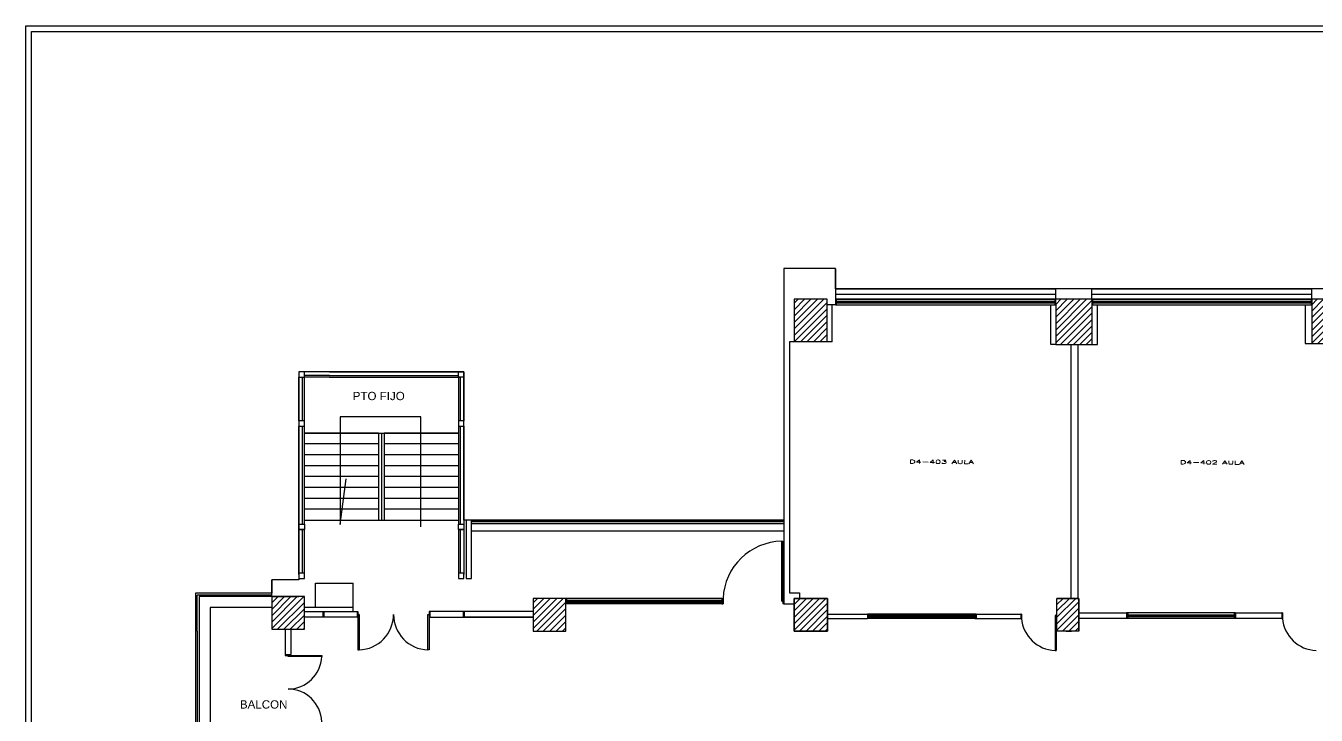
# Model space of a CAD drawing. Header units: metres. Extents: x 6495 to 6855, y 1254 to 1306.
# Drawn here: x 6780.39 to 6815.98, y 1287.44 to 1306.45 of the extents above; entities that cross this region are included whole.
import ezdxf

# ---------------------------------------------------------------- set-up
doc = ezdxf.new("R2010")
doc.units = ezdxf.units.M
doc.layers.add('0-Grises', color=252, linetype='Continuous')
doc.layers.add('0.Texto_Oficinas', color=7, linetype='Continuous', lineweight=20)
doc.styles.add('ROMANS', font='romans.shx')
doc.styles.get("Standard").update_dxf_attribs({"font": 'arial.ttf'})
pattern_1 = [(45, (6391.22466, 1040.28903), (-0.088388348, 0.088388348), [])]

msp = doc.modelspace()

# ---------------------------------------------------------------- hatches: boundary and pattern name
at = {"layer": '0-Grises'}
h = msp.add_hatch(dxfattribs=at)
h.set_pattern_fill('ANSI31', color=8, style=0)
h.set_pattern_definition(pattern_1)
h.paths.add_polyline_path([(6802.494, 1298.907), (6801.584, 1298.907), (6801.584, 1297.737), (6802.494, 1297.737)])
h = msp.add_hatch(dxfattribs=at)
h.set_pattern_fill('ANSI31', color=8, style=0)
h.set_pattern_definition(pattern_1)
h.paths.add_polyline_path([(6809.794, 1298.907), (6808.799, 1298.907), (6808.799, 1298.757), (6808.799, 1297.663), (6809.794, 1297.663)])
h = msp.add_hatch(dxfattribs=at)
h.set_pattern_fill('ANSI31', color=8, style=0)
h.set_pattern_definition(pattern_1)
h.paths.add_polyline_path([(6816.804, 1298.907), (6815.864, 1298.907), (6815.864, 1297.687), (6816.804, 1297.687)])
h = msp.add_hatch(dxfattribs=at)
h.set_pattern_fill('ANSI31', color=8, style=0)
h.set_pattern_definition([(45, (6391.22466, 1044.48903), (-0.088388348, 0.088388348), [])])
h.paths.add_polyline_path([(6788.074, 1290.707), (6787.174, 1290.707), (6787.174, 1289.807), (6788.074, 1289.807)])
h = msp.add_hatch(dxfattribs=at)
h.set_pattern_fill('ANSI31', color=8, style=0)
h.set_pattern_definition(pattern_1)
h.paths.add_polyline_path([(6794.384, 1289.757), (6795.284, 1289.757), (6795.284, 1290.307), (6795.284, 1290.657), (6794.384, 1290.657)])
h = msp.add_hatch(dxfattribs=at)
h.set_pattern_fill('ANSI31', color=8, style=0)
h.set_pattern_definition(pattern_1)
h.paths.add_polyline_path([(6802.504, 1289.757), (6802.504, 1290.657), (6801.584, 1290.657), (6801.584, 1289.757)])
h = msp.add_hatch(dxfattribs=at)
h.set_pattern_fill('ANSI31', color=8, style=0)
h.set_pattern_definition(pattern_1)
h.paths.add_polyline_path([(6809.434, 1290.657), (6808.834, 1290.657), (6808.834, 1289.757), (6809.084, 1289.757), (6809.234, 1289.757), (6809.434, 1289.757)])

# ---------------------------------------------------------------- linework, layer by layer
for p, q in [((6801.304, 1299.755), (6801.304, 1290.507)), ((6802.724, 1299.755), (6801.304, 1299.755)), ((6802.724, 1299.747), (6802.724, 1298.757)), ((6802.724, 1299.197), (6808.784, 1299.197)), ((6808.799, 1298.907), (6808.799, 1299.197)), ((6809.794, 1298.907), (6809.794, 1299.197)), ((6809.794, 1299.197), (6815.864, 1299.197)), ((6815.864, 1298.907), (6815.864, 1299.197)), ((6801.584, 1298.907), (6801.584, 1297.737)), ((6802.494, 1298.907), (6801.584, 1298.907)), ((6802.494, 1297.737), (6802.494, 1298.907)), ((6802.724, 1299.047), (6808.784, 1299.047)), ((6802.724, 1298.907), (6808.784, 1298.907)), ((6808.784, 1298.907), (6802.724, 1298.907)), ((6802.744, 1298.907), (6802.744, 1298.757)), ((6802.744, 1298.857), (6808.779, 1298.857)), ((6802.744, 1298.832), (6808.779, 1298.832)), ((6802.744, 1298.807), (6808.779, 1298.807)), ((6808.779, 1298.907), (6808.779, 1298.757)), ((6808.779, 1298.907), (6808.779, 1298.757)), ((6808.799, 1298.907), (6808.779, 1298.907)), ((6809.794, 1298.907), (6808.799, 1298.907)), ((6809.234, 1298.907), (6808.799, 1298.907)), ((6808.799, 1298.757), (6808.799, 1298.907)), ((6808.799, 1298.757), (6808.799, 1298.907)), ((6809.794, 1299.047), (6815.864, 1299.052)), ((6809.794, 1298.907), (6809.794, 1297.663)), ((6809.794, 1298.907), (6815.864, 1298.907)), ((6815.864, 1298.907), (6809.794, 1298.907)), ((6809.814, 1298.907), (6809.814, 1298.757)), ((6809.814, 1298.907), (6809.814, 1298.757)), ((6809.814, 1298.857), (6815.844, 1298.857)), ((6809.814, 1298.832), (6815.844, 1298.832)), ((6809.814, 1298.807), (6815.844, 1298.807)), ((6815.844, 1298.907), (6815.844, 1298.757)), ((6815.864, 1298.907), (6815.864, 1297.687)), ((6816.804, 1298.907), (6815.864, 1298.907)), ((6802.634, 1298.757), (6802.494, 1298.757)), ((6802.634, 1297.737), (6802.634, 1298.757)), ((6802.724, 1298.757), (6802.634, 1298.757)), ((6802.724, 1298.757), (6808.799, 1298.757)), ((6802.724, 1298.757), (6808.799, 1298.757)), ((6808.664, 1297.663), (6808.664, 1298.757)), ((6808.799, 1298.757), (6808.799, 1297.663)), ((6809.794, 1298.757), (6815.864, 1298.757)), ((6809.794, 1298.757), (6815.864, 1298.757)), ((6809.954, 1297.663), (6809.954, 1298.757)), ((6815.684, 1298.757), (6815.684, 1297.687)), ((6801.584, 1297.737), (6801.452, 1297.737)), ((6801.454, 1297.737), (6801.454, 1290.807)), ((6802.494, 1297.737), (6801.584, 1297.737)), ((6802.634, 1297.737), (6802.494, 1297.737)), ((6808.799, 1297.663), (6808.664, 1297.663)), ((6808.799, 1297.663), (6809.794, 1297.663)), ((6809.214, 1297.663), (6809.214, 1290.657)), ((6809.414, 1297.663), (6809.414, 1297.647)), ((6809.414, 1290.657), (6809.414, 1297.643)), ((6809.794, 1297.663), (6809.954, 1297.663)), ((6815.684, 1297.687), (6815.864, 1297.687)), ((6815.864, 1297.687), (6816.804, 1297.687)), ((6787.924, 1296.907), (6787.924, 1296.757)), ((6788.074, 1296.907), (6787.924, 1296.907)), ((6787.924, 1296.757), (6788.074, 1296.757)), ((6787.924, 1295.557), (6787.924, 1296.757)), ((6788.024, 1295.557), (6788.024, 1296.757)), ((6788.772, 1296.907), (6788.074, 1296.907)), ((6788.074, 1296.757), (6788.074, 1296.907)), ((6788.772, 1296.807), (6788.074, 1296.807)), ((6788.772, 1296.757), (6788.074, 1296.757)), ((6788.074, 1295.557), (6788.074, 1296.757)), ((6788.772, 1296.907), (6792.374, 1296.907)), ((6788.772, 1296.807), (6792.324, 1296.807)), ((6788.772, 1296.757), (6792.374, 1296.757)), ((6792.324, 1296.907), (6792.474, 1296.907)), ((6792.324, 1296.757), (6792.324, 1296.907)), ((6792.324, 1296.757), (6792.324, 1295.557)), ((6792.474, 1296.757), (6792.324, 1296.757)), ((6792.374, 1296.757), (6792.374, 1295.557)), ((6792.474, 1296.907), (6792.474, 1296.757)), ((6792.474, 1296.757), (6792.474, 1295.557)), ((6789.062, 1295.662), (6789.062, 1292.699)), ((6791.291, 1295.662), (6789.062, 1295.662)), ((6791.291, 1292.627), (6791.291, 1295.662)), ((6788.074, 1295.557), (6787.924, 1295.557)), ((6787.924, 1295.557), (6787.924, 1295.407)), ((6787.924, 1292.707), (6787.924, 1295.407)), ((6787.924, 1295.407), (6788.074, 1295.407)), ((6787.924, 1295.407), (6788.074, 1295.407)), ((6788.024, 1292.707), (6788.024, 1295.407)), ((6788.074, 1295.407), (6788.074, 1295.557)), ((6788.074, 1292.707), (6788.074, 1295.407)), ((6788.074, 1295.217), (6790.118, 1295.217)), ((6790.118, 1295.217), (6788.074, 1295.217)), ((6790.118, 1295.217), (6790.118, 1292.817)), ((6790.118, 1295.217), (6790.28, 1295.217)), ((6790.199, 1295.217), (6790.199, 1292.817)), ((6790.28, 1295.217), (6790.28, 1292.817)), ((6792.324, 1295.217), (6790.28, 1295.217)), ((6790.28, 1295.217), (6792.324, 1295.217)), ((6792.474, 1295.557), (6792.324, 1295.557)), ((6792.324, 1295.557), (6792.324, 1295.407)), ((6792.324, 1295.407), (6792.324, 1292.707)), ((6792.324, 1295.407), (6792.474, 1295.407)), ((6792.324, 1295.407), (6792.474, 1295.407)), ((6792.374, 1295.407), (6792.374, 1292.707)), ((6792.474, 1295.407), (6792.474, 1295.557)), ((6792.474, 1295.407), (6792.474, 1292.707)), ((6790.118, 1294.917), (6788.074, 1294.917)), ((6792.324, 1294.917), (6790.28, 1294.917)), ((6790.118, 1294.617), (6788.074, 1294.617)), ((6792.324, 1294.617), (6790.28, 1294.617)), ((6790.118, 1294.317), (6788.074, 1294.317)), ((6792.324, 1294.317), (6790.28, 1294.317)), ((6790.118, 1294.017), (6788.074, 1294.017)), ((6790.118, 1294.017), (6788.074, 1294.017)), ((6789.062, 1292.699), (6789.224, 1293.956)), ((6792.324, 1294.017), (6790.28, 1294.017)), ((6792.324, 1294.017), (6790.28, 1294.017)), ((6790.118, 1293.717), (6788.074, 1293.717)), ((6792.324, 1293.717), (6790.28, 1293.717)), ((6790.118, 1293.417), (6788.074, 1293.417)), ((6790.118, 1293.117), (6788.074, 1293.117)), ((6792.324, 1293.417), (6790.28, 1293.417)), ((6792.324, 1293.117), (6790.28, 1293.117)), ((6788.074, 1292.817), (6790.118, 1292.817)), ((6790.118, 1292.817), (6790.28, 1292.817)), ((6790.28, 1292.817), (6792.324, 1292.817)), ((6792.534, 1292.817), (6792.534, 1291.203)), ((6792.684, 1292.817), (6792.534, 1292.817)), ((6792.684, 1292.817), (6792.534, 1292.817)), ((6792.684, 1292.817), (6801.304, 1292.817)), ((6792.684, 1291.203), (6792.684, 1292.817)), ((6801.304, 1292.767), (6792.684, 1292.767)), ((6801.304, 1292.717), (6792.684, 1292.717)), ((6787.924, 1292.557), (6787.924, 1292.707)), ((6787.924, 1292.707), (6788.074, 1292.707)), ((6787.924, 1291.317), (6787.924, 1292.557)), ((6788.074, 1292.557), (6787.924, 1292.557)), ((6787.924, 1292.557), (6788.074, 1292.557)), ((6788.024, 1291.357), (6788.024, 1292.557)), ((6788.074, 1292.707), (6788.074, 1292.557)), ((6788.074, 1291.317), (6788.074, 1292.557)), ((6792.324, 1292.557), (6792.324, 1292.707)), ((6792.324, 1292.707), (6792.474, 1292.707)), ((6792.324, 1292.557), (6792.324, 1291.357)), ((6792.474, 1292.557), (6792.324, 1292.557)), ((6792.324, 1292.557), (6792.474, 1292.557)), ((6792.374, 1292.557), (6792.374, 1291.357)), ((6792.474, 1292.707), (6792.474, 1292.557)), ((6792.474, 1292.557), (6792.474, 1291.317)), ((6792.684, 1292.517), (6801.304, 1292.517)), ((6801.244, 1290.582), (6801.244, 1292.233)), ((6801.244, 1292.233), (6801.274, 1292.233)), ((6801.274, 1290.582), (6801.274, 1292.234)), ((6787.924, 1291.357), (6787.924, 1291.203)), ((6788.074, 1291.357), (6787.924, 1291.357)), ((6788.074, 1291.203), (6788.074, 1291.357)), ((6792.474, 1291.357), (6792.324, 1291.357)), ((6792.324, 1291.357), (6792.324, 1291.203)), ((6792.474, 1291.203), (6792.474, 1291.357)), ((6787.174, 1290.707), (6787.174, 1291.167)), ((6787.924, 1291.203), (6788.074, 1291.203)), ((6788.384, 1290.412), (6788.384, 1291.082)), ((6788.384, 1291.082), (6789.424, 1291.082)), ((6789.424, 1290.292), (6789.424, 1291.082)), ((6792.324, 1291.203), (6792.474, 1291.203)), ((6792.534, 1291.203), (6792.684, 1291.203)), ((6785.072, 1290.801), (6785.072, 1286.53)), ((6786.072, 1290.801), (6785.072, 1290.801)), ((6787.174, 1290.751), (6785.122, 1290.751)), ((6785.122, 1289.751), (6785.122, 1290.751)), ((6785.174, 1290.707), (6785.174, 1285.607)), ((6787.174, 1290.707), (6785.174, 1290.707)), ((6787.174, 1290.801), (6786.072, 1290.801)), ((6788.074, 1290.707), (6787.174, 1290.707)), ((6787.174, 1290.707), (6787.774, 1290.707)), ((6787.174, 1290.707), (6787.174, 1289.807)), ((6787.774, 1290.707), (6787.924, 1290.707)), ((6788.074, 1289.807), (6788.074, 1290.707)), ((6795.284, 1290.657), (6794.384, 1290.657)), ((6794.384, 1290.657), (6794.384, 1290.507)), ((6794.384, 1290.657), (6794.384, 1289.757)), ((6794.384, 1290.652), (6794.384, 1289.752)), ((6795.284, 1290.307), (6795.284, 1290.657)), ((6799.594, 1290.657), (6795.284, 1290.657)), ((6795.314, 1290.507), (6795.314, 1290.657)), ((6795.314, 1290.607), (6799.594, 1290.607)), ((6795.314, 1290.582), (6799.594, 1290.582)), ((6799.594, 1290.657), (6799.624, 1290.657)), ((6799.594, 1290.657), (6799.594, 1290.507)), ((6799.624, 1290.657), (6799.624, 1290.507)), ((6801.244, 1290.582), (6801.274, 1290.582)), ((6801.304, 1290.657), (6801.274, 1290.657)), ((6801.274, 1290.657), (6801.274, 1290.507)), ((6801.304, 1290.657), (6801.304, 1290.507)), ((6801.454, 1290.807), (6801.734, 1290.807)), ((6801.584, 1290.657), (6801.584, 1289.757)), ((6802.504, 1290.657), (6801.584, 1290.657)), ((6801.734, 1290.807), (6801.734, 1290.657)), ((6802.504, 1289.757), (6802.504, 1290.657)), ((6808.834, 1289.757), (6808.834, 1290.657)), ((6808.834, 1290.657), (6809.434, 1290.657)), ((6808.834, 1289.757), (6808.834, 1290.657)), ((6808.834, 1290.657), (6809.434, 1290.657)), ((6809.434, 1290.657), (6808.834, 1290.657)), ((6809.034, 1290.657), (6809.234, 1290.657)), ((6809.434, 1290.657), (6809.434, 1289.757)), ((6809.434, 1290.657), (6809.434, 1289.757)), ((6809.434, 1289.757), (6809.434, 1290.657)), ((6785.474, 1290.407), (6785.474, 1285.907)), ((6787.174, 1290.407), (6785.474, 1290.407)), ((6788.074, 1290.412), (6789.424, 1290.412)), ((6788.074, 1290.292), (6788.584, 1290.292)), ((6788.584, 1290.292), (6788.584, 1290.142)), ((6788.584, 1290.292), (6789.105, 1290.292)), ((6788.614, 1290.292), (6788.614, 1290.142)), ((6789.105, 1290.292), (6789.534, 1290.292)), ((6789.534, 1290.292), (6789.534, 1290.142)), ((6789.534, 1290.292), (6789.554, 1290.292)), ((6789.554, 1290.292), (6789.554, 1290.142)), ((6791.514, 1290.292), (6791.514, 1290.142)), ((6791.534, 1290.292), (6791.514, 1290.292)), ((6792.484, 1290.292), (6791.534, 1290.292)), ((6791.534, 1290.292), (6791.534, 1290.142)), ((6792.454, 1290.292), (6792.454, 1290.142)), ((6794.384, 1290.292), (6792.474, 1290.292)), ((6794.384, 1290.292), (6792.484, 1290.292)), ((6792.484, 1290.292), (6792.484, 1290.142)), ((6799.594, 1290.507), (6795.284, 1290.507)), ((6795.284, 1289.757), (6795.284, 1290.307)), ((6795.314, 1290.557), (6799.594, 1290.557)), ((6799.594, 1290.507), (6799.624, 1290.507)), ((6801.304, 1290.507), (6801.274, 1290.507)), ((6801.304, 1290.507), (6801.584, 1290.507)), ((6802.504, 1290.486), (6802.504, 1289.757)), ((6802.504, 1290.227), (6803.604, 1290.227)), ((6803.604, 1290.227), (6803.604, 1290.107)), ((6806.604, 1290.227), (6803.604, 1290.227)), ((6803.634, 1290.227), (6803.634, 1290.107)), ((6806.564, 1290.227), (6807.834, 1290.227)), ((6806.574, 1290.227), (6806.574, 1290.107)), ((6806.604, 1290.227), (6806.604, 1290.107)), ((6806.604, 1290.227), (6806.604, 1290.107)), ((6807.854, 1290.227), (6807.834, 1290.227)), ((6807.834, 1290.227), (6807.834, 1290.107)), ((6807.834, 1290.227), (6807.854, 1290.227)), ((6807.854, 1290.227), (6807.854, 1290.182)), ((6807.854, 1290.107), (6807.854, 1290.227)), ((6807.854, 1290.227), (6807.854, 1290.107)), ((6808.834, 1290.227), (6808.814, 1290.227)), ((6808.814, 1290.227), (6808.814, 1289.222)), ((6808.834, 1290.227), (6808.814, 1290.227)), ((6808.814, 1290.227), (6808.834, 1290.227)), ((6809.434, 1290.257), (6810.754, 1290.257)), ((6813.754, 1290.257), (6810.754, 1290.257)), ((6810.754, 1290.257), (6810.754, 1290.107)), ((6810.784, 1290.257), (6810.784, 1290.107)), ((6813.714, 1290.257), (6815.034, 1290.257)), ((6813.724, 1290.257), (6813.724, 1290.107)), ((6813.754, 1290.257), (6813.754, 1290.107)), ((6813.754, 1290.257), (6813.754, 1290.107)), ((6815.034, 1290.257), (6815.054, 1290.257)), ((6815.034, 1290.257), (6815.034, 1290.107)), ((6815.054, 1290.257), (6815.034, 1290.257)), ((6815.054, 1290.257), (6815.054, 1290.107)), ((6815.054, 1290.107), (6815.054, 1290.257)), ((6815.054, 1290.257), (6815.054, 1290.182)), ((6788.584, 1290.142), (6788.074, 1290.142)), ((6789.105, 1290.142), (6788.584, 1290.142)), ((6789.534, 1290.142), (6789.105, 1290.142)), ((6789.554, 1290.142), (6789.534, 1290.142)), ((6789.584, 1290.217), (6789.554, 1290.217)), ((6789.554, 1290.217), (6789.554, 1289.237)), ((6789.584, 1289.237), (6789.584, 1290.217)), ((6789.584, 1290.217), (6789.584, 1289.237)), ((6791.484, 1289.237), (6791.484, 1290.217)), ((6791.484, 1290.217), (6791.514, 1290.217)), ((6791.514, 1290.217), (6791.514, 1289.237)), ((6791.514, 1290.142), (6791.534, 1290.142)), ((6791.534, 1290.142), (6792.484, 1290.142)), ((6794.384, 1290.142), (6792.474, 1290.142)), ((6792.484, 1290.142), (6794.384, 1290.142)), ((6802.504, 1290.107), (6803.584, 1290.107)), ((6802.504, 1290.107), (6803.604, 1290.107)), ((6806.604, 1290.107), (6803.604, 1290.107)), ((6803.634, 1290.191), (6806.574, 1290.191)), ((6803.634, 1290.166), (6806.574, 1290.166)), ((6803.634, 1290.141), (6806.574, 1290.141)), ((6806.564, 1290.107), (6807.834, 1290.107)), ((6807.834, 1290.107), (6807.854, 1290.107)), ((6807.854, 1290.107), (6807.834, 1290.107)), ((6807.854, 1290.107), (6807.854, 1290.182)), ((6808.784, 1290.182), (6808.784, 1289.222)), ((6808.784, 1290.182), (6808.814, 1290.182)), ((6808.784, 1290.182), (6808.814, 1290.182)), ((6808.814, 1290.182), (6808.794, 1290.182)), ((6808.814, 1290.182), (6808.794, 1290.182)), ((6808.814, 1290.107), (6808.834, 1290.107)), ((6808.814, 1290.107), (6808.834, 1290.107)), ((6808.834, 1290.107), (6808.814, 1290.107)), ((6810.754, 1290.107), (6809.434, 1290.107)), ((6813.754, 1290.107), (6810.754, 1290.107)), ((6810.784, 1290.207), (6813.724, 1290.207)), ((6810.784, 1290.182), (6813.724, 1290.182)), ((6810.784, 1290.157), (6813.724, 1290.157)), ((6815.034, 1290.107), (6813.714, 1290.107)), ((6815.054, 1290.107), (6815.034, 1290.107)), ((6815.034, 1290.107), (6815.054, 1290.107)), ((6815.054, 1290.107), (6815.054, 1290.182)), ((6785.122, 1289.751), (6785.122, 1285.578)), ((6787.174, 1289.807), (6788.074, 1289.807)), ((6787.549, 1289.807), (6787.549, 1289.107)), ((6787.699, 1289.807), (6787.699, 1289.107)), ((6794.384, 1289.757), (6795.284, 1289.757)), ((6801.584, 1289.757), (6802.504, 1289.757)), ((6809.084, 1289.757), (6808.834, 1289.757)), ((6809.434, 1289.757), (6808.834, 1289.757)), ((6809.084, 1289.757), (6809.234, 1289.757)), ((6809.434, 1289.757), (6809.234, 1289.757)), ((6789.554, 1289.237), (6789.584, 1289.237)), ((6791.514, 1289.237), (6791.484, 1289.237)), ((6808.784, 1289.222), (6808.814, 1289.222)), ((6787.549, 1289.107), (6787.699, 1289.107)), ((6787.549, 1289.107), (6787.549, 1289.087)), ((6787.549, 1289.087), (6787.699, 1289.087)), ((6787.624, 1289.057), (6787.624, 1289.087)), ((6787.624, 1289.087), (6788.554, 1289.087)), ((6788.554, 1289.057), (6787.624, 1289.057)), ((6787.699, 1289.087), (6787.699, 1289.107)), ((6788.554, 1289.087), (6788.554, 1289.057))]:
    msp.add_line(p, q, dxfattribs=at)
for points in [[(6780.391, 1306.451), (6854.891, 1306.451), (6854.891, 1255.232), (6780.391, 1255.232)], [(6780.551, 1306.291), (6848.213, 1306.291), (6848.213, 1255.392), (6780.551, 1255.392)], [(6801.584, 1290.657), (6802.504, 1290.657), (6802.504, 1289.757), (6801.584, 1289.757)]]:
    msp.add_lwpolyline(points, close=True, dxfattribs=at)
for points in [[(6822.944, 1299.197), (6802.724, 1299.197), (6802.724, 1299.755), (6801.304, 1299.755), (6801.304, 1292.817), (6792.474, 1292.817), (6792.474, 1296.907)], [(6792.474, 1296.907), (6787.924, 1296.907), (6787.924, 1291.167), (6787.174, 1291.167), (6787.174, 1290.801), (6785.072, 1290.801), (6785.072, 1285.53)]]:
    msp.add_lwpolyline(points, dxfattribs=at)
for centre, radius, start, end in [((6801.274, 1290.582), 1.652, 91.0407, 177.3974), ((6789.554, 1290.217), 0.98, 271.7542, 0), ((6791.514, 1290.217), 0.98, 180, 268.2458), ((6808.817, 1290.188), 0.967, 184.8254, 268.0151), ((6816.017, 1290.188), 0.967, 184.8254, 268.0151), ((6787.624, 1289.087), 0.93, 270, 358.1514), ((6787.624, 1287.227), 0.93, 1.8486, 90)]:
    msp.add_arc(centre, radius, start, end, dxfattribs=at)

# ---------------------------------------------------------------- texts
at = {"layer": '0-Grises', "color": 8}
for s, p in [('PTO FIJO', (6789.409, 1296.126)), ('BALCON', (6786.297, 1287.619))]:
    msp.add_text(s, height=0.2282, dxfattribs=at).set_placement(p)
at = {"layer": '0.Texto_Oficinas', "style": 'ROMANS', "width": 1.9}
for s, p in [('D4-403 AULA', (6804.765, 1294.379)), ('D4-402 AULA', (6812.229, 1294.362))]:
    msp.add_text(s, height=0.1, rotation=359.7353, dxfattribs=at).set_placement(p)

doc.saveas('drawing.dxf')
